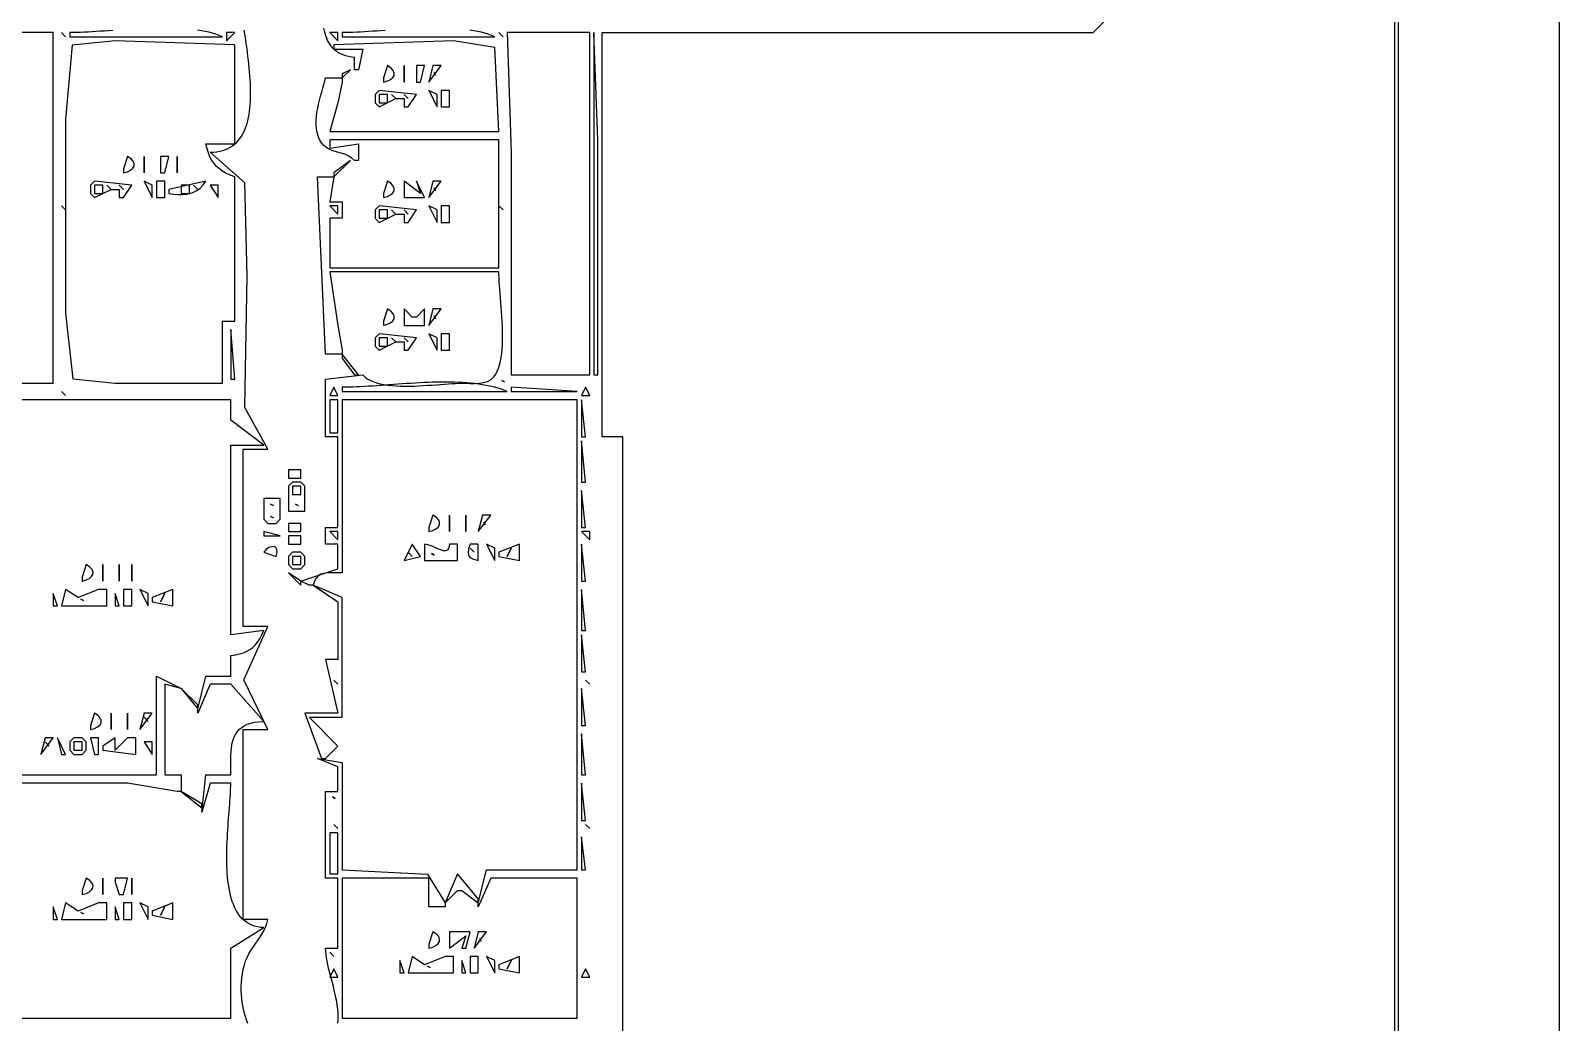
# Model space of a CAD drawing. Extents: x 0 to 1224, y 0 to 792.
# Drawn here: x 853.5 to 1224, y 273 to 513.5 of the extents above; entities that cross this region are included whole.
import ezdxf

# ---------------------------------------------------------------- set-up
doc = ezdxf.new("R2010")
doc.units = 0
doc.layers.add('C7', color=7, linetype='CONTINUOUS')

msp = doc.modelspace()

# ---------------------------------------------------------------- linework, layer by layer
at = {"layer": 'C7'}
for points in [[(0, 792), (0, 0), (1224, 0), (1224, 792), (0, 792)], [(41, 774), (41, 18), (42, 18), (42, 773), (1184, 773), (1184, 18), (1185, 18), (1185, 774), (41, 774)], [(997, 237), (997, 415), (992, 415), (992, 513), (1111, 513), (1114, 516)], [(511, 513), (512, 483), (512, 428), (527, 428), (527, 512), (843, 512), (843, 428), (859, 428), (859, 513), (511, 513)], [(861, 513), (862, 512), (861, 513)], [(863, 513), (863, 512), (900, 512), (899.2126, 512.3097), (898.3986, 512.5906), (897.5593, 512.8437), (896.6961, 513.0702), (895.8104, 513.2713), (894.9035, 513.4479), (893.9768, 513.6014)], [(873.4248, 513.5314), (872.4029, 513.458), (871.3916, 513.3862), (870.3924, 513.3172), (869.4067, 513.2521), (868.4359, 513.192), (867.4812, 513.138), (866.5442, 513.0913), (865.6262, 513.053), (864.7285, 513.0243), (863.8527, 513.0062), (863, 513)], [(906.1143, 272.7605), (905.8333, 273.5924), (905.5723, 274.4324), (905.3343, 275.2825), (905.1221, 276.1445), (904.9387, 277.0203), (904.7869, 277.912), (904.6695, 278.8212), (904.5895, 279.7501), (904.5498, 280.7004), (904.5531, 281.6742), (904.6025, 282.6732), (904.7006, 283.6995), (904.8505, 284.7548), (905.0551, 285.8412), (905.3171, 286.9606), (905.6094, 287.8977), (905.9804, 288.7822), (906.4151, 289.6246), (906.8986, 290.4351), (907.4162, 291.224), (907.9529, 292.0017), (908.494, 292.7785), (909.0246, 293.5648), (909.5298, 294.3709), (909.9947, 295.2071), (910.4047, 296.0838), (910.7447, 297.0113), (911, 298), (905, 298), (905, 344), (911, 344), (905.206787, 356.035492), (911, 369), (905, 369), (905, 412), (911, 412), (905.406616, 422.089508), (906, 454), (905.396606, 476.570984), (897, 484), (897.8291, 484.0328), (898.6136, 484.1148), (899.3545, 484.2448), (900.053, 484.4212), (900.71, 484.6427), (901.3266, 484.9079), (901.9038, 485.2154), (902.4428, 485.5638), (902.9446, 485.9517), (903.4103, 486.3778), (903.8408, 486.8406), (904.2374, 487.3387), (904.6009, 487.8708), (904.9325, 488.4355), (905.2333, 489.0314), (905.5043, 489.657), (905.7465, 490.3111), (905.9611, 490.9921), (906.1491, 491.6988), (906.3115, 492.4297), (906.4493, 493.1834), (906.5638, 493.9585), (906.6559, 494.7537), (906.7266, 495.5676), (906.7771, 496.3987), (906.8084, 497.2457), (906.8215, 498.1072), (906.8176, 498.9818), (906.7976, 499.8681), (906.7627, 500.7647), (906.7138, 501.6702), (906.6521, 502.5833), (906.5787, 503.5024), (906.4944, 504.4264), (906.4006, 505.3537), (906.2981, 506.283), (906.188, 507.2128), (906.0715, 508.1418), (905.9495, 509.0687), (905.8231, 509.9919), (905.6935, 510.9101), (905.5615, 511.822), (905.4284, 512.7261), (905.2952, 513.621)], [(901, 513), (901, 511), (903, 513), (901, 513)], [(924.6033, 485.6033), (924.0038, 486.3075), (923.5301, 487.0757), (923.1723, 487.9002), (922.9205, 488.7738), (922.7648, 489.6889), (922.6955, 490.6383), (922.7026, 491.6144), (922.7762, 492.6099), (922.9064, 493.6174), (923.0835, 494.6294), (923.2975, 495.6386), (923.5385, 496.6374), (923.7967, 497.6186), (924.0622, 498.5747), (924.3252, 499.4983), (924.5757, 500.382), (924.8039, 501.2183), (925, 502), (929, 502), (929, 501), (928, 496), (926, 489), (967, 489), (965.972229, 509.396606), (956, 511), (927, 510), (927, 509), (934, 509), (933, 504), (932, 504), (932, 507), (931.2366, 507.0824), (930.5224, 507.2085), (929.8558, 507.377), (929.2355, 507.5867), (928.66, 507.8361), (928.1278, 508.1241), (927.6375, 508.4494), (927.1877, 508.8107), (926.7769, 509.2066), (926.4036, 509.6359), (926.0665, 510.0973), (925.7641, 510.5895), (925.495, 511.1112), (925.2576, 511.6612), (925.0506, 512.2381), (924.8726, 512.8406), (924.722, 513.4675), (924.5974, 514.1175)], [(926, 513), (928, 511), (928, 513), (926, 513)], [(929, 513), (929, 512), (966, 512), (965.2126, 512.3097), (964.3986, 512.5906), (963.5593, 512.8437), (962.6961, 513.0702), (961.8104, 513.2713), (960.9035, 513.4479), (959.9768, 513.6014)], [(939.4248, 513.5314), (938.4029, 513.458), (937.3916, 513.3862), (936.3924, 513.3172), (935.4067, 513.2521), (934.4359, 513.192), (933.4812, 513.138), (932.5442, 513.0913), (931.6262, 513.053), (930.7285, 513.0243), (929.8527, 513.0062), (929, 513)], [(967, 513), (968, 512), (967, 513)], [(969, 513), (970, 484), (970, 430), (989, 430), (989, 513), (969, 513)], [(990, 513), (990, 430), (991, 430), (991, 487), (990, 513)], [(900, 428), (900, 443), (903, 443), (903, 478), (901.9001, 478.4204), (900.9123, 478.8797), (900.0301, 479.3856), (899.247, 479.9453), (898.5566, 480.5664), (897.9525, 481.2563), (897.4281, 482.0225), (896.9772, 482.8725), (896.5931, 483.8138), (896.2695, 484.8538), (896, 486), (903, 486), (903, 510), (874, 511), (863.603394, 509.972229), (862, 492), (862, 445), (863.74231, 429.027771), (874, 428), (900, 428)], [(931, 504), (929, 503), (929, 502), (931, 504)], [(940, 505), (939, 502), (939, 501), (939.9711, 501.2821), (940.7404, 501.6607), (941.2879, 502.1186), (941.5936, 502.6388), (941.6376, 503.204), (941.4, 503.7974), (940.8607, 504.4017), (940, 505)], [(944, 505), (944, 501), (944, 505)], [(947, 505), (947, 501), (948, 501), (949, 505), (947, 505)], [(951, 505), (950, 501), (953, 505), (951, 505)], [(951.333313, 503.333344), (951.666687, 502.666656), (951.333313, 503.333344)], [(938, 499), (937, 498), (937, 496), (938, 495), (942, 497), (944, 497), (944, 495), (945, 495), (947, 498), (938, 499)], [(938, 498), (938, 496), (940, 496), (940, 498), (938, 498)], [(941, 498), (942, 497), (941, 498)], [(944, 498), (945, 497), (944, 498)], [(950, 499), (952, 495), (952, 496), (952, 498), (950, 499)], [(953, 499), (953, 495), (954, 495), (955, 495), (955, 499), (953, 499)], [(965.8209, 429.6033), (966.2366, 430.2058), (966.5976, 430.8877), (966.907, 431.6429), (967.168, 432.4651), (967.3836, 433.3481), (967.5571, 434.2858), (967.6915, 435.2721), (967.7901, 436.3006), (967.8558, 437.3652), (967.8919, 438.4598), (967.9016, 439.5782), (967.8878, 440.7141), (967.8539, 441.8614), (967.8029, 443.0139), (967.7379, 444.1655), (967.6621, 445.3098), (967.5786, 446.4409), (967.4906, 447.5524), (967.4013, 448.6383), (967.3136, 449.6922), (967.2308, 450.7081), (967.1561, 451.6797), (967.0925, 452.6009), (967.0432, 453.4654), (967.0113, 454.2672), (967, 455), (926, 455), (928, 442), (929, 436), (929, 435), (925, 435), (923, 478), (927, 478), (926, 472), (929, 472), (929, 468), (926, 468), (926, 456), (967, 456), (967, 487), (926, 487), (926, 485), (933, 486), (933, 482), (932, 482), (931.2803, 482.6675), (930.4925, 483.1472), (929.6549, 483.4909), (928.7856, 483.7505), (927.9029, 483.978), (927.0251, 484.2251), (926.1704, 484.5438), (925.3571, 484.9859), (924.6034, 485.6034)], [(877, 483), (876, 480), (876, 479), (876.9711, 479.2821), (877.7404, 479.6607), (878.2879, 480.1186), (878.5936, 480.6387), (878.6376, 481.204), (878.4, 481.7973), (877.8608, 482.4017), (877, 483)], [(881, 483), (881, 479), (881, 483)], [(885, 483), (885, 479), (886, 479), (887, 483), (885, 483)], [(889, 483), (889, 479), (889, 483)], [(931, 482), (927, 479), (927, 478), (931, 482)], [(869, 477), (868, 476), (868, 474), (869, 473), (873, 475), (875, 475), (875, 473), (876, 473), (878, 476), (869, 477)], [(869, 476), (869, 474), (871, 474), (871, 476), (869, 476)], [(872, 476), (873, 475), (872, 476)], [(875, 476), (876, 475), (875, 476)], [(881, 477), (883, 473), (883, 474), (883, 476), (881, 477)], [(884, 477), (884, 473), (885, 473), (886, 473), (886, 477), (884, 477)], [(887, 475), (887, 474), (888.1406, 473.8638), (889.2179, 473.7804), (890.2356, 473.7663), (891.1973, 473.838), (892.1068, 474.0123), (892.9677, 474.3055), (893.7838, 474.7343), (894.5588, 475.3153), (895.2962, 476.065), (896, 477), (887, 475)], [(890, 476), (890, 474), (892, 474), (892, 476), (890, 476)], [(893, 476), (894, 475), (893, 476)], [(897, 476), (899, 473), (899, 476), (897, 476)], [(940, 477), (939, 474), (939, 473), (939.9711, 473.2821), (940.7404, 473.6607), (941.2879, 474.1186), (941.5936, 474.6388), (941.6376, 475.204), (941.4, 475.7974), (940.8607, 476.4017), (940, 477)], [(944, 477), (944, 473), (949, 473), (947, 477), (948, 474), (944, 477)], [(951, 477), (950, 473), (953, 477), (951, 477)], [(951.333313, 475.333344), (951.666687, 474.666656), (951.333313, 475.333344)], [(861, 471), (862, 470), (861, 471)], [(926, 471), (928, 469), (928, 471), (926, 471)], [(938, 471), (937, 470), (937, 468), (938, 467), (942, 469), (944, 469), (944, 467), (945, 467), (947, 470), (938, 471)], [(950, 471), (952, 467), (952, 468), (952, 470), (950, 471)], [(953, 471), (953, 467), (954, 467), (955, 467), (955, 471), (953, 471)], [(967, 471), (968, 470), (967, 471)], [(938, 470), (938, 468), (940, 468), (940, 470), (938, 470)], [(941, 470), (942, 469), (941, 470)], [(944, 470), (945, 469), (944, 470)], [(940, 446), (939, 443), (939, 442), (939.9711, 442.2821), (940.7404, 442.6607), (941.2879, 443.1186), (941.5936, 443.6388), (941.6376, 444.204), (941.4, 444.7974), (940.8607, 445.4017), (940, 446)], [(944, 446), (944, 442), (949, 442), (949, 446), (947, 444), (946, 444), (944, 446)], [(951, 446), (950, 442), (953, 446), (951, 446)], [(902, 441), (902, 429), (903, 429), (902, 441)], [(951.333313, 444.333344), (951.666687, 443.666656), (951.333313, 444.333344)], [(938, 440), (937, 439), (937, 437), (938, 436), (942, 438), (944, 438), (944, 436), (945, 436), (947, 439), (938, 440)], [(938, 439), (938, 437), (940, 437), (940, 439), (938, 439)], [(941, 439), (942, 438), (941, 439)], [(944, 439), (945, 438), (944, 439)], [(950, 440), (952, 436), (952, 437), (952, 439), (950, 440)], [(953, 440), (953, 436), (954, 436), (955, 436), (955, 440), (953, 440)], [(929, 435), (929, 434), (932, 430), (933, 430), (929, 435)], [(927.9916, 272.8492), (928.0551, 273.6865), (928.0663, 274.5402), (928.0302, 275.408), (927.9519, 276.288), (927.8362, 277.1778), (927.6882, 278.0754), (927.513, 278.9785), (927.3155, 279.8851), (927.1008, 280.793), (926.8738, 281.6999), (926.6396, 282.6039), (926.4031, 283.5025), (926.1694, 284.3939), (925.9434, 285.2757), (925.7302, 286.1458), (925.5349, 287.002), (925.3623, 287.8423), (925.2175, 288.6643), (925.1055, 289.4661), (925.0313, 290.2453), (925, 291), (928, 291), (928, 308), (925, 308), (925, 329), (928, 329), (928, 335), (923, 337), (929, 336), (929, 310), (949.682129, 308.972229), (954, 302), (954, 301), (950, 301), (950, 308), (929, 308), (929, 274), (986, 274), (986, 308), (965, 308), (962, 301), (962, 302), (964, 310), (986, 310), (986, 424), (929, 424), (929, 382), (928.0083, 382.0163), (927.0571, 382.0447), (926.1555, 382.0542), (925.3126, 382.0141), (924.5376, 381.8934), (923.8395, 381.6612), (923.2276, 381.2866), (922.7109, 380.7388), (922.2987, 379.9869), (922, 379), (921, 379), (919, 380), (928, 383), (928, 389), (925, 389), (925, 393), (928, 393), (928, 415), (925, 415), (925, 429), (934, 430), (934.5028, 429.5061), (935.0901, 429.0718), (935.7555, 428.6939), (936.4926, 428.3689), (937.295, 428.0938), (938.1565, 427.8651), (939.0706, 427.6796), (940.031, 427.534), (941.0314, 427.425), (942.0654, 427.3494), (943.1267, 427.3039), (944.2089, 427.2852), (945.3056, 427.29), (946.4106, 427.315), (947.5175, 427.357), (948.6198, 427.4127), (949.7113, 427.4787), (950.7857, 427.5519), (951.8365, 427.6289), (952.8574, 427.7065), (953.8421, 427.7813), (954.7843, 427.8502), (955.6775, 427.9097), (956.5154, 427.9568), (957.2916, 427.9879), (958, 428), (958.9579, 427.9818), (959.9986, 427.9494), (961.0835, 427.9411), (962.174, 427.9951), (963.2315, 428.15), (964.2176, 428.4441), (965.0936, 428.9158), (965.821, 429.6034)], [(927, 427), (926, 425), (928, 425), (927, 427)], [(929, 427), (929, 426), (969, 426), (968.2175, 426.3089), (967.4094, 426.5909), (966.5768, 426.847), (965.7211, 427.0781), (964.8433, 427.2851), (963.9448, 427.4691), (963.0267, 427.6311), (962.0904, 427.772), (961.137, 427.8928), (960.1677, 427.9945), (959.1839, 428.0781), (958.1868, 428.1445), (957.1775, 428.1947), (956.1573, 428.2297), (955.1274, 428.2505), (954.0892, 428.258), (953.0437, 428.2532), (951.9923, 428.2372), (950.9361, 428.2108), (949.8765, 428.1751), (948.8145, 428.1311), (947.7516, 428.0796), (946.6889, 428.0218), (945.6276, 427.9585), (944.5689, 427.8908), (943.5142, 427.8196), (942.4646, 427.7459), (941.4214, 427.6707), (940.3858, 427.5949), (939.359, 427.5196), (938.3422, 427.4457), (937.3368, 427.3742), (936.3439, 427.3061), (935.3648, 427.2423), (934.4007, 427.1839), (933.4528, 427.1318), (932.5224, 427.0869), (931.6106, 427.0503), (930.7188, 427.023), (929.8482, 427.0059), (929, 427)], [(967.666687, 428.666656), (968.333313, 428.333344), (967.666687, 428.666656)], [(970, 427), (970, 426), (986, 426), (970, 427)], [(988, 427), (987, 425), (989, 425), (988, 427)], [(845, 274), (902, 274), (902, 291), (910, 296), (909.2099, 296.058), (908.4656, 296.1777), (907.7657, 296.3569), (907.109, 296.5935), (906.4943, 296.8852), (905.9202, 297.23), (905.3856, 297.6257), (904.8891, 298.0701), (904.4296, 298.561), (904.0058, 299.0964), (903.6165, 299.6739), (903.2603, 300.2916), (902.9361, 300.9471), (902.6425, 301.6385), (902.3784, 302.3634), (902.1425, 303.1197), (901.9336, 303.9054), (901.7503, 304.7181), (901.5915, 305.5558), (901.4559, 306.4164), (901.3422, 307.2975), (901.2492, 308.1972), (901.1756, 309.1131), (901.1203, 310.0432), (901.0818, 310.9854), (901.0591, 311.9373), (901.0508, 312.897), (901.0558, 313.8622), (901.0726, 314.8307), (901.1002, 315.8004), (901.1372, 316.7692), (901.1824, 317.7349), (901.2345, 318.6953), (901.2923, 319.6483), (901.3546, 320.5916), (901.4201, 321.5233), (901.4875, 322.441), (901.5556, 323.3426), (901.6231, 324.226), (901.6889, 325.089), (901.7516, 325.9295), (901.81, 326.7453), (901.8628, 327.5341), (901.9089, 328.294), (901.9468, 329.0227), (901.9755, 329.718), (901.9936, 330.3778), (902, 331), (897, 331), (895, 324), (896, 333), (902, 333), (901.997, 334.0092), (901.9925, 334.9948), (901.9926, 335.9543), (902.0038, 336.8853), (902.0323, 337.7852), (902.0844, 338.6518), (902.1665, 339.4826), (902.2849, 340.2752), (902.4459, 341.0271), (902.6558, 341.736), (902.9209, 342.3994), (903.2476, 343.0149), (903.6422, 343.5801), (904.1109, 344.0926), (904.6601, 344.5499), (905.2962, 344.9496), (906.0254, 345.2893), (906.8541, 345.5666), (907.7885, 345.7791), (908.835, 345.9244), (910, 346), (902, 355), (897, 355), (894, 348), (894, 349), (896, 357), (902, 357), (902, 362), (903.1392, 362.1592), (904.1651, 362.372), (905.0881, 362.6462), (905.9184, 362.9898), (906.6663, 363.4107), (907.3421, 363.9167), (907.9561, 364.5157), (908.5186, 365.2157), (909.0399, 366.0245), (909.5302, 366.9499), (910, 368), (902, 367), (902, 413), (910, 413), (902, 419), (902, 424), (846, 424)], [(861, 426), (862, 425), (861, 426)], [(926, 424), (926, 416), (928, 416), (928, 424), (926, 424)], [(987, 424), (987, 415), (988, 415), (987, 424)], [(987, 414), (987, 404), (988, 404), (987, 414)], [(916, 407), (916, 405), (919, 405), (919, 407), (916, 407)], [(917, 404), (916, 403), (916, 397), (920, 397), (920, 403), (919, 404), (917, 404)], [(917, 403), (917, 401), (919, 401), (919, 403), (917, 403)], [(987, 402), (987, 393), (988, 393), (987, 402)], [(910, 400), (910, 395), (911, 394), (913, 394), (914, 395), (914, 400), (910, 400)], [(911.666687, 398.666656), (912.333313, 398.333344), (911.666687, 398.666656)], [(917.666687, 398.666656), (918.333313, 398.333344), (917.666687, 398.666656)], [(911.666687, 395.666656), (912.333313, 395.333344), (911.666687, 395.666656)], [(916, 394), (916, 392), (919, 392), (919, 394), (916, 394)], [(951, 396), (950, 393), (950, 392), (950.9711, 392.2821), (951.7404, 392.6607), (952.2879, 393.1186), (952.5936, 393.6387), (952.6376, 394.204), (952.4, 394.7973), (951.8607, 395.4017), (951, 396)], [(955, 396), (955, 392), (955, 396)], [(959, 396), (959, 392), (959, 396)], [(963, 396), (962, 392), (965, 396), (963, 396)], [(963.333313, 394.333344), (963.666687, 393.666656), (963.333313, 394.333344)], [(910, 392), (910, 391), (914, 391), (910, 392)], [(916, 391), (916, 389), (919, 389), (919, 391), (916, 391)], [(926, 392), (928, 390), (928, 392), (926, 392)], [(987, 392), (989, 390), (989, 392), (987, 392)], [(910, 387), (913, 386), (913.2463, 386.9568), (913.2031, 387.6658), (912.9263, 388.1321), (912.472, 388.3608), (911.8962, 388.3568), (911.2549, 388.1253), (910.6041, 387.6713), (910, 387)], [(917, 387), (916, 386), (916, 384), (917, 383), (919, 383), (920, 384), (920, 386), (919, 387), (917, 387)], [(917, 386), (917, 384), (919, 384), (919, 386), (917, 386)], [(946, 389), (944, 385), (948, 386), (946, 389)], [(945, 387), (946, 386), (945, 387)], [(949, 389), (949, 385), (957, 385), (957, 389), (956, 389), (955, 389), (954.8988, 388.1256), (954.6137, 387.6031), (954.172, 387.3735), (953.6012, 387.3776), (952.9286, 387.5562), (952.1818, 387.8504), (951.3881, 388.201), (950.5749, 388.5488), (949.7697, 388.8349), (949, 389)], [(950.666687, 386.666656), (951.333313, 386.333344), (950.666687, 386.666656)], [(960, 389), (959.6535, 387.8097), (959.5053, 386.9005), (959.6105, 386.2187), (960.0246, 385.7105), (960.8026, 385.3221), (962, 385), (962, 389), (960, 389)], [(960, 388), (961, 387), (960, 388)], [(964, 389), (966, 385), (966, 386), (966, 388), (964, 389)], [(967, 387), (967, 386), (972, 385), (972, 389), (967, 387)], [(970, 388), (969, 386), (970, 388)], [(987, 389), (987, 380), (988, 380), (987, 389)], [(867, 384), (866, 381), (866, 380), (866.9711, 380.2821), (867.7404, 380.6607), (868.2879, 381.1186), (868.5936, 381.6387), (868.6376, 382.204), (868.4, 382.7973), (867.8607, 383.4017), (867, 384)], [(871, 384), (871, 380), (871, 384)], [(875, 384), (875, 380), (875, 384)], [(878, 384), (878, 380), (878, 384)], [(916, 382), (919, 379), (919, 380), (916, 382)], [(862, 378), (861, 374), (872, 374), (872, 378), (871, 378), (870, 378), (865, 376), (862, 378)], [(876, 378), (876, 374), (877, 374), (878, 374), (878, 378), (876, 378)], [(880, 378), (882, 374), (882, 375), (882, 377), (880, 378)], [(883, 376), (883, 375), (888, 374), (888, 378), (883, 376)], [(922, 379), (928, 375), (928, 361), (925, 361), (928, 348), (920, 348), (924, 337), (925, 337), (928, 340), (921, 347), (929, 347), (929, 376), (922, 379)], [(987, 378), (987, 368), (988, 368), (987, 378)], [(859, 377), (859, 374), (860, 374), (859, 377)], [(865.666687, 375.666656), (866.333313, 375.333344), (865.666687, 375.666656)], [(874, 377), (874, 374), (875, 374), (874, 377)], [(886, 377), (885, 375), (886, 377)], [(987, 367), (987, 358), (988, 358), (987, 367)], [(846, 333), (884, 333), (884, 357), (890, 354), (886, 355), (886, 333), (890, 333), (890, 329), (889, 329), (877, 331), (846, 331)], [(927, 356), (928, 355), (927, 356)], [(988, 356), (989, 355), (988, 356)], [(890, 354), (894, 349), (894, 350), (890, 354)], [(987, 354), (987, 345), (988, 345), (987, 354)], [(869, 348), (868, 345), (868, 344), (868.9711, 344.2821), (869.7404, 344.6607), (870.2879, 345.1186), (870.5936, 345.6387), (870.6376, 346.204), (870.4, 346.7973), (869.8608, 347.4017), (869, 348)], [(873, 348), (873, 344), (873, 348)], [(877, 348), (877, 344), (877, 348)], [(881, 348), (880, 344), (883, 348), (881, 348)], [(881, 347), (882, 346), (881, 347)], [(857, 342), (856, 338), (859, 342), (857, 342)], [(857, 341), (858, 340), (857, 341)], [(860, 342), (861, 338), (862, 338), (860, 342)], [(864, 342), (863, 341), (863, 339), (864, 338), (866, 338), (867, 339), (867, 341), (866, 342), (864, 342)], [(864, 341), (864, 339), (866, 339), (866, 341), (864, 341)], [(868, 342), (869, 338), (870, 338), (870, 342), (868, 342)], [(874, 342), (871, 340), (871, 339), (879, 338), (879, 342), (878, 342), (877, 342), (874, 339), (874, 342)], [(881, 341), (883, 338), (883, 341), (881, 341)], [(987, 343), (987, 333), (988, 333), (987, 343)], [(987, 331), (987, 322), (988, 322), (987, 331)], [(890, 329), (895, 325), (895, 326), (890, 329)], [(926.666687, 327.666656), (927.333313, 327.333344), (926.666687, 327.666656)], [(926, 319), (926, 309), (928, 309), (928, 319), (926, 319)], [(927, 321), (928, 320), (927, 321)], [(988, 321), (989, 320), (988, 321)], [(987, 318), (987, 310), (988, 310), (987, 318)], [(867, 308), (866, 305), (866, 304), (866.9711, 304.2821), (867.7404, 304.6607), (868.2878, 305.1186), (868.5936, 305.6387), (868.6376, 306.204), (868.4, 306.7973), (867.8607, 307.4017), (867, 308)], [(871, 308), (871, 304), (871, 308)], [(874, 308), (874, 307), (875, 304), (876, 304), (877, 308), (874, 308)], [(878, 308), (878, 304), (878, 308)], [(957, 309), (954, 302), (957, 305), (958, 305), (962, 302), (962, 303), (957, 309)], [(859, 301), (859, 298), (860, 298), (859, 301)], [(862, 302), (861, 298), (872, 298), (872, 302), (871, 302), (870, 302), (865, 300), (862, 302)], [(874, 301), (874, 298), (875, 298), (874, 301)], [(876, 302), (876, 298), (877, 298), (878, 298), (878, 302), (876, 302)], [(880, 302), (882, 298), (882, 299), (882, 301), (880, 302)], [(883, 300), (883, 299), (888, 298), (888, 302), (883, 300)], [(886, 301), (885, 299), (886, 301)], [(865.666687, 299.666656), (866.333313, 299.333344), (865.666687, 299.666656)], [(951, 295), (950, 292), (950, 291), (950.9711, 291.2821), (951.7404, 291.6607), (952.2878, 292.1186), (952.5936, 292.6387), (952.6376, 293.204), (952.4, 293.7973), (951.8607, 294.4017), (951, 295)], [(955, 295), (955, 291), (959, 294), (958, 291), (959, 291), (960, 295), (955, 295)], [(962, 295), (961, 291), (964, 295), (962, 295)], [(962.333313, 293.333344), (962.666687, 292.666656), (962.333313, 293.333344)], [(926, 290), (927, 289), (926, 290)], [(946, 289), (945, 285), (956, 285), (956, 289), (955, 289), (954, 289), (949, 287), (946, 289)], [(960, 289), (960, 285), (961, 285), (962, 285), (962, 289), (960, 289)], [(964, 289), (966, 285), (966, 286), (966, 288), (964, 289)], [(967, 287), (967, 286), (972, 285), (972, 289), (967, 287)], [(927, 286), (926, 284), (928, 284), (927, 286)], [(943, 288), (943, 285), (944, 285), (943, 288)], [(949.666687, 286.666656), (950.333313, 286.333344), (949.666687, 286.666656)], [(958, 288), (958, 285), (959, 285), (958, 288)], [(970, 288), (969, 286), (970, 288)], [(988, 286), (987, 284), (989, 284), (988, 286)]]:
    msp.add_lwpolyline(points, dxfattribs=at)

doc.saveas('drawing.dxf')
